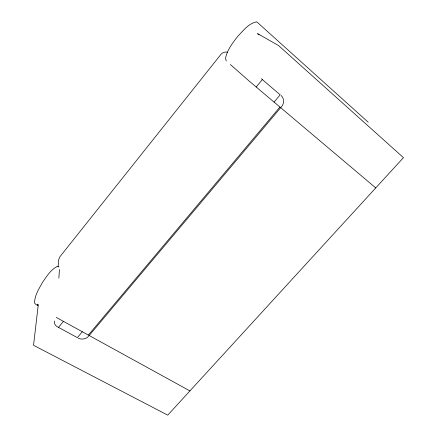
<?xml version="1.0" encoding="UTF-8"?>
<svg xmlns="http://www.w3.org/2000/svg" width="437" height="437" viewBox="0 0 437 437"><rect width="100%" height="100%" fill="white"/><g stroke="black" fill="none" stroke-linecap="round" stroke-linejoin="round"><path stroke-width="0.66" d="M54.314 320.987C53.849 323.812 55.936 326.439 58.503 327.379L77.371 337.632L82.293 331.732M58.875 278.145L59.437 269.542M58.121 266.69L58.596 259.906L59.913 256.754L220.084 55.455C221.548 52.943 224.645 51.517 227.497 52.178M58.503 327.379L63.441 321.37M256.213 87.018L262.337 79.561L261.468 78.698M274.086 102.105L280.177 94.818L262.337 79.561M88.367 335.075L279.926 107.032M89.17 335.512L280.685 107.677C284.126 104.667 284.755 98.636 281.133 95.517M88.564 336.343C86.067 339.178 81.61 339.893 78.272 338.189M58.957 266.985L57.121 266.532C50.474 269.853 46.541 276.648 42.416 282.542C38.942 288.906 34.556 295.51 34.556 303.016L35.818 304.436L38.205 305.753M56.297 317.437L189.92 390.913M38.39 304.802C36.173 302.939 38.882 305.856 37.992 307.091L33.545 345.29L167.737 415.15L403.455 157.648L278.484 45.508L257.557 33.578L259.086 34.938M375.744 187.921L249.319 81.2L230.386 64.529M368.173 122.196L256.787 21.85C248.85 23.156 243.611 30.339 238.269 35.719C232.954 42.542 227.136 49.692 225.525 58.416L226.3 60.934"/></g></svg>
